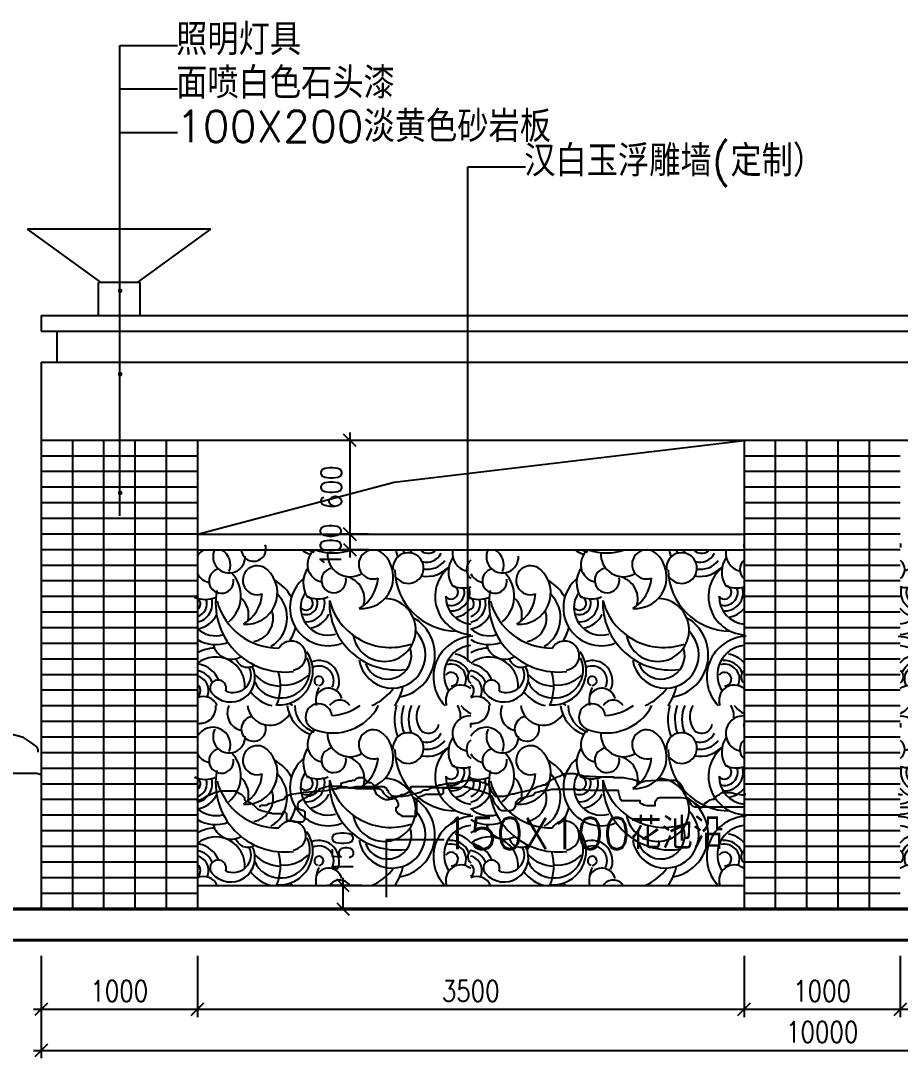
# Model space of a CAD drawing. Extents: x 249174 to 363784, y -3149 to 82603.
# Drawn here: x 326861 to 332492, y 53011 to 59653 of the extents above; entities that cross this region are included whole.
import ezdxf

# ---------------------------------------------------------------- set-up
doc = ezdxf.new("R2010")
doc.units = 0
doc.header["$LTSCALE"] = 1000
doc.header["$MEASUREMENT"] = 0
doc.linetypes.add('DOTE', pattern=[2.42, 2, -0.2, 0.02, -0.2])
doc.layers.get('0').update_dxf_attribs({"linetype": 'CONTINUOUS'})
doc.layers.get('DEFPOINTS').update_dxf_attribs({"color": 6, "linetype": 'CONTINUOUS'})
for name, color, linetype in [('DOTE', 4, 'DOTE'), ('LAYER2', 8, 'CONTINUOUS'), ('LAYER7', 8, 'CONTINUOUS'), ('PUB_DIM', 84, 'CONTINUOUS'), ('WALL', 255, 'CONTINUOUS'), ('字样', 2, 'CONTINUOUS')]:
    doc.layers.add(name, color=color, linetype=linetype)
doc.styles.add('DIM_FONT', font='SIMPLEX', dxfattribs={"width": 0.8})
doc.styles.add('HZ', font='txt', dxfattribs={"bigfont": 'hztxt'})
doc.dimstyles.new('DIMN', dxfattribs={"dimtxt": 300, "dimasz": 1, "dimexe": 250, "dimexo": 300, "dimgap": 150, "dimtad": 1, "dimdec": 0, "dimzin": 0, "dimtxsty": 'DIM_FONT', "dimblk": '_DIMX', "dimblk1": '_DIMX', "dimblk2": '_DIMX', "dimcen": 100, "dimdle": 250, "dimclrd": 3, "dimclre": 3, "dimclrt": 7, "dimazin": 3, "dimtfac": 1, "dimtdec": 0, "dimtix": 1, "dimtmove": 0, "dimatfit": 3, "dimtolj": 1, "dimtzin": 0})

# ---------------------------------------------------------------- blocks, each defined once
blk = doc.blocks.new('_OBLIQUE')
at = {"color": 0, "linetype": 'BYBLOCK'}
blk.add_line((-0.5, -0.5), (0.5, 0.5), dxfattribs=at)
blk = doc.blocks.new('*D350')
at = {"color": 3, "linetype": 'BYBLOCK'}
for p, q in [((324963, -131293.2), (324963, -131213.2)), ((325672.8, -131293.2), (324863, -131293.2)), ((324963, -131293.2), (324963, -131493.5)), ((325672.8, -131493.5), (324863, -131493.5)), ((324963, -131493.5), (324963, -131573.5))]:
    blk.add_line(p, q, dxfattribs=at)
at = {"layer": 'DEFPOINTS', "color": 0, "linetype": 'BYBLOCK'}
for p in [(325772.8, -131293.2), (324963, -131493.5), (325772.8, -131493.5)]:
    blk.add_point(p, dxfattribs=at)
at = {"color": 3, "linetype": 'BYBLOCK', "xscale": 80, "yscale": 80, "zscale": 80}
for p, rotation in [((324963, -131293.2), 270), ((324963, -131493.5), 90)]:
    blk.add_blockref('_OBLIQUE', p, dxfattribs=dict(at, rotation=rotation))
at = {"color": 7, "linetype": 'BYBLOCK', "insert": (324845.5, -131393.4), "char_height": 135, "attachment_point": 5, "rotation": 90, "style": 'DIM_FONT'}
blk.add_mtext('\\A1;200', dxfattribs=at)
blk = doc.blocks.new('_DIMX')
blk.add_line((-150, 0), (150, 0))
at = {"const_width": 50}
blk.add_lwpolyline([(-70, -70), (70, 70)], dxfattribs=at)
blk = doc.blocks.new('*D358')
at = {"color": 3, "linetype": 'BYBLOCK'}
for p, q in [((325572.8, -131593.5), (325572.8, -131986.2)), ((326572.8, -131593.5), (326572.8, -131986.2)), ((326622.8, -131936.2), (325522.8, -131936.2))]:
    blk.add_line(p, q, dxfattribs=at)
at = {"layer": 'DEFPOINTS', "color": 0, "linetype": 'BYBLOCK'}
for p in [(325572.8, -131493.5), (326572.8, -131493.5), (325572.8, -131936.2)]:
    blk.add_point(p, dxfattribs=at)
at = {"color": 3, "linetype": 'BYBLOCK', "xscale": 80, "yscale": 80, "zscale": 80, "rotation": 180}
blk.add_blockref('_OBLIQUE', (325572.8, -131936.2), dxfattribs=at)
at = {"color": 3, "linetype": 'BYBLOCK', "xscale": 80, "yscale": 80, "zscale": 80}
blk.add_blockref('_OBLIQUE', (326572.8, -131936.2), dxfattribs=at)
at = {"color": 7, "linetype": 'BYBLOCK', "insert": (326072.8, -131818.7), "char_height": 135, "attachment_point": 5, "style": 'DIM_FONT'}
blk.add_mtext('\\A1;1000', dxfattribs=at)
blk = doc.blocks.new('*D363')
at = {"color": 3, "linetype": 'BYBLOCK'}
for p, q in [((325572.8, -131914.9), (325572.8, -132249)), ((335572.8, -131914.9), (335572.8, -132249)), ((325522.8, -132199), (335622.8, -132199))]:
    blk.add_line(p, q, dxfattribs=at)
at = {"layer": 'DEFPOINTS', "color": 0, "linetype": 'BYBLOCK'}
for p in [(325572.8, -131814.9), (335572.8, -131814.9), (335572.8, -132199)]:
    blk.add_point(p, dxfattribs=at)
at = {"color": 3, "linetype": 'BYBLOCK', "xscale": 80, "yscale": 80, "zscale": 80, "rotation": 180}
blk.add_blockref('_OBLIQUE', (325572.8, -132199), dxfattribs=at)
at = {"color": 3, "linetype": 'BYBLOCK', "xscale": 80, "yscale": 80, "zscale": 80}
blk.add_blockref('_OBLIQUE', (335572.8, -132199), dxfattribs=at)
at = {"color": 7, "linetype": 'BYBLOCK', "insert": (330572.8, -132081.5), "char_height": 135, "attachment_point": 5, "style": 'DIM_FONT'}
blk.add_mtext('\\A1;10000', dxfattribs=at)
blk = doc.blocks.new('*D337')
at = {"color": 3, "linetype": 'BYBLOCK'}
for p, q in [((324963.9, -131343.2), (324963.9, -128243.2)), ((325068.3, -128293.2), (324913.9, -128293.2)), ((325472.8, -131293.2), (324913.9, -131293.2))]:
    blk.add_line(p, q, dxfattribs=at)
at = {"layer": 'DEFPOINTS', "color": 0, "linetype": 'BYBLOCK'}
for p in [(324963.9, -128293.2), (325168.3, -128293.2), (325572.8, -131293.2)]:
    blk.add_point(p, dxfattribs=at)
at = {"color": 3, "linetype": 'BYBLOCK', "xscale": 80, "yscale": 80, "zscale": 80}
for p, rotation in [((324963.9, -128293.2), 90), ((324963.9, -131293.2), 270)]:
    blk.add_blockref('_OBLIQUE', p, dxfattribs=dict(at, rotation=rotation))
at = {"color": 7, "linetype": 'BYBLOCK', "insert": (324846.4, -129793.2), "char_height": 135, "attachment_point": 5, "rotation": 90, "style": 'DIM_FONT'}
blk.add_mtext('\\A1;3000', dxfattribs=at)
blk = doc.blocks.new('A$C4AE10F56')
at = {"layer": 'LAYER2', "linetype": 'BYBLOCK'}
for centre, radius, start, end in [((116.2, 2051.7), 113.6, 120.13257, 150.0002), ((221, 2104), 102.8, 151.5335, 2.18717), ((116.2, 2051.7), 113.6, 338.71947, 59.86743), ((322.9, 2256.4), 113.6, 249.4623, 258.2325), ((378, 2155), 78.9, 183.65748, 19.26258), ((816.9, 2332.8), 225.8, 234.06385, 249.38101), ((835.6, 2055.3), 113.6, 128.22652, 258.2325), ((820.9, 2305.1), 178.7, 240.26985, 251.84797), ((795.5, 2230.9), 84.7, 252.82032, 253.73623), ((886.5, 2459.9), 330.8, 249.71056, 290.48317), ((995, 2120.9), 144.1, 175.3572, 301.62074), ((1143.7, 2055.8), 93, 47.92224, 289.43607), ((1368.2, 2032.4), 98.2, 211.54545, 186.02198), ((1576.9, 2216.2), 297.4, 192.86089, 202.09154), ((1576.9, 2216.2), 252.2, 195.21472, 200.76284), ((1576.9, 2216.2), 207.1, 198.64311, 205.12884), ((1561.5, 2233.7), 141.3, 216.30936, 221.93158), ((1495.5, 2196.9), 69.7, 235.84345, 317.68742), ((1487, 2170.4), 100.8, 252.63852, 334.84695), ((1764.8, 2125.3), 113.6, 167.4459, 258.2325), ((1971, 2104), 102.8, 151.5335, 2.18717), ((1866.2, 2051.7), 113.6, 338.71947, 59.86743), ((2566.9, 2332.8), 225.8, 234.06385, 249.38101), ((2585.6, 2055.3), 113.6, 128.22652, 258.2325), ((2570.9, 2305.1), 178.7, 240.26985, 251.84797), ((2545.5, 2230.9), 84.7, 252.82032, 253.73623), ((2636.5, 2459.9), 330.8, 249.71056, 290.48317), ((2745, 2120.9), 144.1, 175.3572, 301.62074), ((2893.7, 2055.8), 93, 47.92224, 289.43607), ((3118.2, 2032.4), 98.2, 211.54545, 186.02198), ((3326.9, 2216.2), 297.4, 192.86089, 202.09154), ((3326.9, 2216.2), 252.2, 195.21472, 200.76284), ((3326.9, 2216.2), 207.1, 198.64311, 205.12884), ((3311.5, 2233.7), 141.3, 216.30936, 221.93158), ((3245.5, 2196.9), 69.7, 235.84345, 317.68742), ((3237, 2170.4), 100.8, 252.63852, 334.84695), ((3514.8, 2125.3), 113.6, 167.4459, 258.2325), ((3619.7, 2177.6), 102.8, 172.5125, 187.4875), ((1070.9, 1975.2), 201.6, 265.41465, 47.92224), ((1487, 2170.4), 145.9, 261.7492, 322.11184), ((1795.8, 2006.9), 170.7, 146.33259, 210.47883), ((1820, 2023.9), 78.9, 131.42226, 228.57774), ((2820.9, 1975.2), 201.6, 265.41465, 47.92224), ((3237, 2170.4), 145.9, 261.7492, 322.11184), ((3545.8, 2006.9), 170.7, 146.33259, 210.47883), ((3570, 2023.9), 78.9, 131.42226, 228.57774), ((116.2, 2051.7), 113.6, 209.9998, 258.2325), ((171.3, 1950.4), 78.9, 103.5769, 7.3125), ((83, 1852.8), 213.5, 309.50418, 44.38332), ((401.7, 1954.6), 93, 47.92224, 289.43607), ((328.9, 1874), 201.6, 265.41465, 47.92224), ((866.5, 1936.9), 170.7, 146.33259, 210.47883), ((890.7, 1953.9), 78.9, 103.5769, 12.1148), ((1679.7, 2027.4), 397.9, 180.74012, 269.7299), ((1487, 2170.4), 191.1, 259.62371, 318.91066), ((1783.9, 1849), 243.7, 129.87, 266.21367), ((1866.2, 2051.7), 113.6, 209.9998, 258.2325), ((1921.3, 1950.4), 78.9, 103.5769, 7.3125), ((1833, 1852.8), 213.5, 309.50418, 44.38332), ((2151.7, 1954.6), 93, 47.92224, 289.43607), ((2078.9, 1874), 201.6, 265.41465, 47.92224), ((2616.5, 1936.9), 170.7, 146.33259, 210.47883), ((2640.7, 1953.9), 78.9, 103.5769, 12.1148), ((3429.7, 2027.4), 397.9, 180.74012, 269.7299), ((3237, 2170.4), 191.1, 259.62371, 318.91066), ((3533.9, 1849), 243.7, 129.87, 266.21367), ((379.8, 1714.4), 273.9, 28.63504, 60.54296), ((854.6, 1779), 243.7, 129.87, 290.4819), ((941.2, 1834.1), 146.6, 343.66606, 84.50043), ((928.4, 1986.3), 246.9, 300.7867, 355.75972), ((2129.8, 1714.4), 273.9, 28.63504, 60.54296), ((2604.6, 1779), 243.7, 129.87, 290.4819), ((2691.2, 1834.1), 146.6, 343.66606, 84.50043), ((2678.4, 1986.3), 246.9, 300.7867, 355.75972), ((576.9, 1809.3), 442.5, 169.60694, 277.21352), ((186.4, 1885.1), 246.9, 300.7867, 355.75972), ((379.8, 1714.4), 213.1, 301.34593, 45.02822), ((854.6, 1779), 176, 146.79386, 286.01605), ((1643.5, 1877), 43.4, 214.82397, 81.82649), ((1643.5, 1877), 83.9, 250.43013, 20.0074), ((1643.5, 1877), 118.9, 264.84632, 16.08261), ((1718.9, 2079), 173.5, 246.11824, 286.34059), ((2326.9, 1809.3), 442.5, 169.60694, 277.21352), ((1936.4, 1885.1), 246.9, 300.7867, 355.75972), ((2129.8, 1714.4), 213.1, 301.34593, 45.02822), ((2604.6, 1779), 176, 146.79386, 286.01605), ((3393.5, 1877), 43.4, 214.82397, 81.82649), ((3393.5, 1877), 83.9, 250.43013, 20.0074), ((3393.5, 1877), 118.9, 264.84632, 16.08261), ((3468.9, 2079), 173.5, 246.11824, 286.34059), ((70.3, 2005.5), 173.5, 246.11824, 292.1944), ((-5.2, 1803.4), 43.4, 301.89334, 81.82649), ((-5.2, 1803.4), 118.9, 281.12265, 16.08261), ((-5.2, 1803.4), 83.9, 285.86491, 20.0074), ((534.7, 1924.7), 404, 194.676, 270.81596), ((199.3, 1732.9), 146.6, 343.66606, 48.56795), ((714.3, 1807), 43.4, 214.82397, 81.82649), ((714.3, 1807), 72.6, 244.14568, 23.34276), ((714.3, 1807), 118.9, 264.84632, 16.08261), ((789.7, 2009), 173.5, 246.11824, 292.1944), ((1296.3, 1812.9), 433.2, 178.28309, 277.21352), ((1254.2, 1928.2), 404, 194.676, 288.67771), ((1214.1, 1636.4), 201.6, 189.74242, 88.71157), ((1783.9, 1849), 176, 178.95321, 264.75272), ((1820.3, 2005.5), 173.5, 246.11824, 292.1944), ((1744.8, 1803.4), 43.4, 301.89334, 81.82649), ((1744.8, 1803.4), 118.9, 281.12265, 16.08261), ((1744.8, 1803.4), 83.9, 285.86491, 20.0074), ((2284.7, 1924.7), 404, 194.676, 270.81596), ((1949.3, 1732.9), 146.6, 343.66606, 48.56795), ((2464.3, 1807), 43.4, 214.82397, 81.82649), ((2464.3, 1807), 72.6, 244.14568, 23.34276), ((2464.3, 1807), 118.9, 264.84632, 16.08261), ((2539.7, 2009), 173.5, 246.11824, 292.1944), ((3046.3, 1812.9), 433.2, 178.28309, 277.21352), ((3004.2, 1928.2), 404, 194.676, 288.67771), ((2964.1, 1636.4), 201.6, 189.74242, 88.71157), ((3533.9, 1849), 176, 178.95321, 264.75272), ((-5.2, 1803.4), 161.9, 278.54229, 334.46064), ((351.3, 1711.3), 151.9, 280.54594, 18.65658), ((714.3, 1807), 161.9, 278.54229, 334.46064), ((1643.5, 1877), 161.9, 278.54229, 320.12578), ((1744.8, 1803.4), 161.9, 278.54229, 334.46064), ((2101.3, 1711.3), 151.9, 280.54594, 18.65658), ((2464.3, 1807), 161.9, 278.54229, 334.46064), ((3393.5, 1877), 161.9, 278.54229, 320.12578), ((1265, 1476.9), 273.9, 280.02461, 60.54296), ((3015, 1476.9), 273.9, 280.02461, 60.54296), ((135.2, 1775.4), 176, 228.15384, 286.01605), ((379.8, 1714.4), 273.9, 326.73235, 346.85097), ((1265, 1476.9), 213.1, 189.37129, 45.02822), ((1791, 1334.1), 262.2, 92.229, 223.95706), ((1885.2, 1775.4), 176, 228.15384, 286.01605), ((2129.8, 1714.4), 273.9, 326.73235, 346.85097), ((3015, 1476.9), 213.1, 189.37129, 45.02822), ((3541, 1334.1), 262.2, 92.229, 223.95706), ((135.2, 1775.4), 232.5, 239.66127, 289.72945), ((236.2, 1569.4), 120.1, 192.41414, 300.72611), ((619.6, 1471.8), 93, 277.21352, 148.29747), ((1783.9, 1349.6), 187.3, 94.93013, 213.65248), ((1885.2, 1775.4), 232.5, 239.66127, 289.72945), ((1986.2, 1569.4), 120.1, 192.41414, 300.72611), ((2369.6, 1471.8), 93, 277.21352, 148.29747), ((3533.9, 1349.6), 187.3, 94.93013, 213.65248), ((135.2, 1276), 243.7, 91.94644, 118.79735), ((135.2, 1276), 187.3, 355.96499, 128.82284), ((541.5, 1372.4), 216, 266.11792, 34.64023), ((1236.5, 1473.7), 151.9, 201.14206, 18.65658), ((1643.5, 1321.6), 161.9, 39.87422, 81.45771), ((1885.2, 1276), 243.7, 91.94644, 118.79735), ((1885.2, 1276), 187.3, 355.96499, 128.82284), ((2291.5, 1372.4), 216, 266.11792, 34.64023), ((2986.5, 1473.7), 151.9, 201.14206, 18.65658), ((3393.5, 1321.6), 161.9, 39.87422, 81.45771), ((-5.2, 1248), 173.2, 22.8506, 78.11879), ((231.5, 1330.7), 155.7, 219.57548, 27.56593), ((248.7, 1348.5), 112.8, 244.03424, 25.90678), ((340.1, 1477.3), 80.1, 198.00709, 303.81059), ((557.4, 1381.6), 180.2, 264.80751, 24.89265), ((795.9, 1310.2), 130.1, 334.69651, 111.01016), ((795.9, 1310.2), 95.2, 334.50354, 114.67749), ((1643.5, 1321.6), 95.2, 334.50354, 104.31026), ((1643.5, 1321.6), 118.9, 20.28282, 95.15368), ((1744.8, 1248), 173.2, 22.8506, 78.11879), ((1981.5, 1330.7), 155.7, 219.57548, 27.56593), ((1998.7, 1348.5), 112.8, 244.03424, 25.90678), ((2090.1, 1477.3), 80.1, 198.00709, 303.81059), ((2307.4, 1381.6), 180.2, 264.80751, 24.89265), ((2545.9, 1310.2), 130.1, 334.69651, 111.01016), ((2545.9, 1310.2), 95.2, 334.50354, 114.67749), ((3393.5, 1321.6), 95.2, 334.50354, 104.31026), ((3393.5, 1321.6), 118.9, 20.28282, 95.15368), ((-5.2, 1248), 130.1, 23.45742, 79.85299), ((-5.2, 1248), 95.2, 334.50354, 76.05818), ((555.2, 1508.3), 232.1, 223.06843, 268.72301), ((219.2, 1278.6), 330.8, 337.52343, 15.31321), ((569.4, 1509.3), 226.2, 265.08447, 314.00154), ((795.9, 1310.2), 29.3, 269.26865, 253.56884), ((1643.5, 1321.6), 43.4, 269.26865, 145.17603), ((1799.7, 1337.7), 51.2, 128.54273, 219.57548), ((1744.8, 1248), 130.1, 23.45742, 79.85299), ((1744.8, 1248), 95.2, 334.50354, 76.05818), ((2305.2, 1508.3), 232.1, 223.06843, 268.72301), ((1969.2, 1278.6), 330.8, 337.52343, 15.31321), ((2319.4, 1509.3), 226.2, 265.08447, 314.00154), ((2545.9, 1310.2), 29.3, 269.26865, 253.56884), ((3393.5, 1321.6), 43.4, 269.26865, 145.17603), ((3549.7, 1337.7), 51.2, 128.54273, 219.57548), ((-5.2, 1248), 43.4, 301.89334, 58.10666), ((151, 1264.2), 51.2, 340.57584, 219.57548), ((541.5, 1372.4), 170.4, 203.35852, 269.85729), ((954.6, 1186), 178.7, 153.10905, 190.95355), ((857.4, 1174.9), 88.1, 14.2047, 154.24496), ((993.3, 1470.5), 348.6, 294.02004, 323.66814), ((1020.3, 1340.8), 321.5, 324.05827, 348.30849), ((1705.1, 1186.2), 97.5, 49.99786, 200.4992), ((1880.2, 1404.3), 155.7, 219.57548, 223.762), ((1744.8, 1248), 43.4, 301.89334, 58.10666), ((1901, 1264.2), 51.2, 340.57584, 219.57548), ((2291.5, 1372.4), 170.4, 203.35852, 269.85729), ((2704.6, 1186), 178.7, 153.10905, 190.95355), ((2607.4, 1174.9), 88.1, 14.2047, 154.24496), ((2743.3, 1470.5), 348.6, 294.02004, 323.66814), ((2770.3, 1340.8), 321.5, 324.05827, 348.30849), ((3455.1, 1186.2), 97.5, 49.99786, 200.4992), ((3630.2, 1404.3), 155.7, 219.57548, 223.762), ((56.4, 1112.6), 97.5, 23.86592, 113.36992), ((541.5, 1372.4), 225.3, 215.24937, 257.97605), ((1806.4, 1112.6), 97.5, 23.86592, 113.36992), ((2291.5, 1372.4), 225.3, 215.24937, 257.97605), ((34.7, 1141.3), 102.3, 277.21352, 6.02448), ((322.9, 1104.3), 113.6, 155.14179, 258.2325), ((482.3, 1170), 144.1, 187.12848, 329.9139), ((428.2, 972.5), 205.2, 61.09012, 62.01904), ((816.9, 1180.7), 225.8, 187.29257, 249.38101), ((515.8, 979.8), 205.2, 57.12552, 62.01904), ((820.9, 1153.1), 178.7, 180.31589, 251.84797), ((795.5, 1078.9), 84.7, 7.21685, 253.73623), ((886.5, 1307.8), 330.8, 249.71056, 331.91514), ((929.3, 1111.8), 75.4, 32.27212, 147.72788), ((859.5, 1437.6), 348.6, 273.29423, 305.02987), ((1576.9, 1064.1), 297.4, 162.7967, 202.09154), ((1576.9, 1064.1), 252.2, 159.5911, 200.76284), ((1576.9, 1064.1), 207.1, 154.86389, 205.12884), ((1561.5, 1081.6), 141.3, 150.07474, 221.93158), ((1561.5, 1081.6), 141.3, 354.48742, 29.92526), ((1890.7, 1310.3), 243.7, 220.48636, 239.72144), ((1784.7, 1141.3), 102.3, 277.21352, 6.02448), ((2072.9, 1104.3), 113.6, 155.14179, 258.2325), ((2232.3, 1170), 144.1, 187.12848, 329.9139), ((2178.2, 972.5), 205.2, 61.09012, 62.01904), ((2566.9, 1180.7), 225.8, 187.29257, 249.38101), ((2265.8, 979.8), 205.2, 57.12552, 62.01904), ((2570.9, 1153.1), 178.7, 180.31589, 251.84797), ((2545.5, 1078.9), 84.7, 7.21685, 253.73623), ((2636.5, 1307.8), 330.8, 249.71056, 331.91514), ((2679.3, 1111.8), 75.4, 32.27212, 147.72788), ((2609.5, 1437.6), 348.6, 273.29423, 305.02987), ((3326.9, 1064.1), 297.4, 162.7967, 202.09154), ((3326.9, 1064.1), 252.2, 159.5911, 200.76284), ((3326.9, 1064.1), 207.1, 154.86389, 205.12884), ((3311.5, 1081.6), 141.3, 150.07474, 221.93158), ((3311.5, 1081.6), 141.3, 354.48742, 29.92526), ((3640.7, 1310.3), 243.7, 220.48636, 239.72144), ((378, 1003), 78.9, 103.5769, 19.26258), ((1764.8, 973.2), 113.6, 88.52725, 258.2325), ((2128, 1003), 78.9, 103.5769, 19.26258), ((3514.8, 973.2), 113.6, 88.52725, 258.2325), ((-8, 1478.9), 442.5, 273.33717, 277.21352), ((116.2, 899.7), 113.6, 338.71947, 150.0002), ((221, 951.9), 102.8, 151.5335, 2.18717), ((1143.7, 903.7), 93, 47.92224, 289.43607), ((1495.5, 1044.8), 69.7, 235.84345, 349.60646), ((1869.7, 1025.5), 102.8, 172.5125, 187.4875), ((1742, 1478.9), 442.5, 273.33717, 277.21352), ((1866.2, 899.7), 113.6, 338.71947, 150.0002), ((1971, 951.9), 102.8, 151.5335, 2.18717), ((2893.7, 903.7), 93, 47.92224, 289.43607), ((3245.5, 1044.8), 69.7, 235.84345, 349.60646), ((3619.7, 1025.5), 102.8, 172.5125, 187.4875), ((835.6, 903.2), 113.6, 128.22652, 258.2325), ((995, 968.9), 144.1, 175.3572, 301.62074), ((1070.9, 823.1), 201.6, 265.41465, 47.92224), ((1368.2, 880.3), 98.2, 211.54545, 186.02198), ((1487, 1018.3), 100.8, 252.63852, 334.84695), ((1795.8, 854.9), 170.7, 146.33259, 210.47883), ((1820, 871.9), 78.9, 131.42226, 228.57774), ((2585.6, 903.2), 113.6, 128.22652, 258.2325), ((2745, 968.9), 144.1, 175.3572, 301.62074), ((2820.9, 823.1), 201.6, 265.41465, 47.92224), ((3118.2, 880.3), 98.2, 211.54545, 186.02198), ((3237, 1018.3), 100.8, 252.63852, 334.84695), ((3545.8, 854.9), 170.7, 146.33259, 210.47883), ((3570, 871.9), 78.9, 131.42226, 228.57774), ((171.3, 798.3), 78.9, 103.5769, 7.3125), ((401.7, 802.5), 93, 47.92224, 289.43607), ((328.9, 721.9), 201.6, 265.41465, 47.92224), ((866.5, 784.9), 170.7, 146.33259, 210.47883), ((890.7, 801.9), 78.9, 103.5769, 12.1148), ((1679.7, 875.3), 397.9, 180.74012, 269.7299), ((1487, 1018.3), 191.1, 259.62371, 318.91066), ((1487, 1018.3), 145.9, 261.7492, 322.11184), ((1783.9, 696.9), 243.7, 129.87, 266.21367), ((1921.3, 798.3), 78.9, 103.5769, 7.3125), ((2151.7, 802.5), 93, 47.92224, 289.43607), ((2078.9, 721.9), 201.6, 265.41465, 47.92224), ((2616.5, 784.9), 170.7, 146.33259, 210.47883), ((2640.7, 801.9), 78.9, 103.5769, 12.1148), ((3429.7, 875.3), 397.9, 180.74012, 269.7299), ((3237, 1018.3), 191.1, 259.62371, 318.91066), ((3237, 1018.3), 145.9, 261.7492, 322.11184), ((3533.9, 696.9), 243.7, 129.87, 266.21367), ((116.2, 899.7), 113.6, 209.9998, 258.2325), ((83, 700.8), 213.5, 309.50418, 44.38332), ((379.8, 562.3), 273.9, 28.63504, 60.54296), ((854.6, 626.9), 243.7, 129.87, 290.4819), ((941.2, 682.1), 146.6, 343.66606, 84.50043), ((928.4, 834.2), 246.9, 300.7867, 355.75972), ((1866.2, 899.7), 113.6, 209.9998, 258.2325), ((1833, 700.8), 213.5, 309.50418, 44.38332), ((2129.8, 562.3), 273.9, 28.63504, 60.54296), ((2604.6, 626.9), 243.7, 129.87, 290.4819), ((2691.2, 682.1), 146.6, 343.66606, 84.50043), ((2678.4, 834.2), 246.9, 300.7867, 355.75972), ((576.9, 657.2), 442.5, 169.60694, 277.21352), ((1643.5, 724.9), 43.4, 214.82397, 81.82649), ((1643.5, 724.9), 83.9, 250.43013, 20.0074), ((1643.5, 724.9), 118.9, 264.84632, 16.08261), ((1718.9, 927), 173.5, 246.11824, 286.34059), ((2326.9, 657.2), 442.5, 169.60694, 277.21352), ((3393.5, 724.9), 43.4, 214.82397, 81.82649), ((3393.5, 724.9), 83.9, 250.43013, 20.0074), ((3393.5, 724.9), 118.9, 264.84632, 16.08261), ((3468.9, 927), 173.5, 246.11824, 286.34059), ((70.3, 853.4), 173.5, 246.11824, 292.1944), ((-5.2, 651.3), 43.4, 301.89334, 81.82649), ((-5.2, 651.3), 118.9, 281.12265, 16.08261), ((-5.2, 651.3), 83.9, 285.86491, 20.0074), ((534.7, 772.6), 404, 194.676, 270.81596), ((199.3, 580.9), 146.6, 343.66606, 48.56795), ((186.4, 733), 246.9, 300.7867, 355.75972), ((379.8, 562.3), 213.1, 301.34593, 45.02822), ((854.6, 626.9), 176, 146.79386, 286.01605), ((714.3, 654.9), 43.4, 214.82397, 81.82649), ((714.3, 654.9), 72.6, 244.14568, 23.34276), ((714.3, 654.9), 118.9, 264.84632, 16.08261), ((789.7, 857), 173.5, 246.11824, 292.1944), ((1296.3, 660.8), 433.2, 178.28309, 277.21352), ((1254.2, 776.2), 404, 194.676, 288.67771), ((1214.1, 484.4), 201.6, 189.74242, 88.71157), ((1783.9, 696.9), 176, 178.95321, 264.75272), ((1820.3, 853.4), 173.5, 246.11824, 292.1944), ((1744.8, 651.3), 43.4, 301.89334, 81.82649), ((1744.8, 651.3), 118.9, 281.12265, 16.08261), ((1744.8, 651.3), 83.9, 285.86491, 20.0074), ((2284.7, 772.6), 404, 194.676, 270.81596), ((1949.3, 580.9), 146.6, 343.66606, 48.56795), ((1936.4, 733), 246.9, 300.7867, 355.75972), ((2129.8, 562.3), 213.1, 301.34593, 45.02822), ((2604.6, 626.9), 176, 146.79386, 286.01605), ((2464.3, 654.9), 43.4, 214.82397, 81.82649), ((2464.3, 654.9), 72.6, 244.14568, 23.34276), ((2464.3, 654.9), 118.9, 264.84632, 16.08261), ((2539.7, 857), 173.5, 246.11824, 292.1944), ((3046.3, 660.8), 433.2, 178.28309, 277.21352), ((3004.2, 776.2), 404, 194.676, 288.67771), ((2964.1, 484.4), 201.6, 189.74242, 88.71157), ((3533.9, 696.9), 176, 178.95321, 264.75272), ((351.3, 559.2), 151.9, 280.54594, 18.65658), ((1643.5, 724.9), 161.9, 278.54229, 320.12578), ((2101.3, 559.2), 151.9, 280.54594, 18.65658), ((3393.5, 724.9), 161.9, 278.54229, 320.12578), ((-5.2, 651.3), 161.9, 278.54229, 334.46064), ((714.3, 654.9), 161.9, 278.54229, 334.46064), ((1265, 324.8), 273.9, 280.02461, 60.54296), ((1744.8, 651.3), 161.9, 278.54229, 334.46064), ((2464.3, 654.9), 161.9, 278.54229, 334.46064), ((3015, 324.8), 273.9, 280.02461, 60.54296), ((135.2, 623.3), 176, 228.15384, 286.01605), ((379.8, 562.3), 273.9, 326.73235, 346.85097), ((1265, 324.8), 213.1, 189.37129, 45.02822), ((1885.2, 623.3), 176, 228.15384, 286.01605), ((2129.8, 562.3), 273.9, 326.73235, 346.85097), ((3015, 324.8), 213.1, 189.37129, 45.02822), ((135.2, 623.3), 232.5, 239.66127, 289.72945), ((619.6, 319.7), 93, 277.21352, 148.29747), ((1791, 182), 262.2, 92.229, 223.95706), ((1885.2, 623.3), 232.5, 239.66127, 289.72945), ((2369.6, 319.7), 93, 277.21352, 148.29747), ((3541, 182), 262.2, 92.229, 223.95706), ((135.2, 123.9), 243.7, 91.94644, 118.79735), ((236.2, 417.3), 120.1, 192.41414, 300.72611), ((541.5, 220.4), 216, 266.11792, 34.64023), ((1236.5, 321.7), 151.9, 201.14206, 18.65658), ((1783.9, 197.5), 187.3, 94.93013, 213.65248), ((1885.2, 123.9), 243.7, 91.94644, 118.79735), ((1986.2, 417.3), 120.1, 192.41414, 300.72611), ((2291.5, 220.4), 216, 266.11792, 34.64023), ((2986.5, 321.7), 151.9, 201.14206, 18.65658), ((3533.9, 197.5), 187.3, 94.93013, 213.65248), ((135.2, 123.9), 187.3, 355.96499, 128.82284), ((340.1, 325.2), 80.1, 198.00709, 303.81059), ((557.4, 229.5), 180.2, 264.80751, 24.89265), ((795.9, 158.2), 130.1, 334.69651, 111.01016), ((1643.5, 169.5), 118.9, 20.28282, 95.15368), ((1643.5, 169.5), 161.9, 39.87422, 81.45771), ((1885.2, 123.9), 187.3, 355.96499, 128.82284), ((2090.1, 325.2), 80.1, 198.00709, 303.81059), ((2307.4, 229.5), 180.2, 264.80751, 24.89265), ((2545.9, 158.2), 130.1, 334.69651, 111.01016), ((3393.5, 169.5), 118.9, 20.28282, 95.15368), ((3393.5, 169.5), 161.9, 39.87422, 81.45771), ((-5.2, 95.9), 130.1, 23.45742, 79.85299), ((-5.2, 95.9), 173.2, 22.8506, 78.11879), ((231.5, 178.7), 155.7, 219.57548, 27.56593), ((248.7, 196.5), 112.8, 244.03424, 25.90678), ((219.2, 126.5), 330.8, 337.52343, 15.31321), ((795.9, 158.2), 95.2, 334.50354, 114.67749), ((1643.5, 169.5), 43.4, 269.26865, 145.17603), ((1643.5, 169.5), 95.2, 334.50354, 104.31026), ((1799.7, 185.6), 51.2, 128.54273, 219.57548), ((1744.8, 95.9), 130.1, 23.45742, 79.85299), ((1744.8, 95.9), 173.2, 22.8506, 78.11879), ((1981.5, 178.7), 155.7, 219.57548, 27.56593), ((1998.7, 196.5), 112.8, 244.03424, 25.90678), ((1969.2, 126.5), 330.8, 337.52343, 15.31321), ((2545.9, 158.2), 95.2, 334.50354, 114.67749), ((3393.5, 169.5), 43.4, 269.26865, 145.17603), ((3393.5, 169.5), 95.2, 334.50354, 104.31026), ((3549.7, 185.6), 51.2, 128.54273, 219.57548), ((-5.2, 95.9), 95.2, 334.50354, 76.05818), ((151, 112.1), 51.2, 340.57584, 219.57548), ((541.5, 220.4), 170.4, 203.35852, 269.85729), ((555.2, 356.3), 232.1, 223.06843, 268.72301), ((569.4, 357.2), 226.2, 265.08447, 314.00154), ((795.9, 158.2), 29.3, 269.26865, 253.56884), ((1880.2, 252.2), 155.7, 219.57548, 223.762), ((1744.8, 95.9), 95.2, 334.50354, 76.05818), ((1901, 112.1), 51.2, 340.57584, 219.57548), ((2291.5, 220.4), 170.4, 203.35852, 269.85729), ((2305.2, 356.3), 232.1, 223.06843, 268.72301), ((2319.4, 357.2), 226.2, 265.08447, 314.00154), ((2545.9, 158.2), 29.3, 269.26865, 253.56884), ((3630.2, 252.2), 155.7, 219.57548, 223.762), ((-5.2, 95.9), 43.4, 301.89334, 58.10666), ((541.5, 220.4), 225.3, 215.24937, 257.97605), ((954.6, 33.9), 178.7, 153.10905, 190.95355), ((857.4, 22.8), 88.1, 14.2047, 154.24496), ((993.3, 318.4), 348.6, 294.02004, 323.66814), ((1020.3, 188.7), 321.5, 324.05827, 348.30849), ((1705.1, 34.1), 97.5, 49.99786, 200.4992), ((1744.8, 95.9), 43.4, 301.89334, 58.10666), ((2291.5, 220.4), 225.3, 215.24937, 257.97605), ((2704.6, 33.9), 178.7, 153.10905, 190.95355), ((2607.4, 22.8), 88.1, 14.2047, 154.24496), ((2743.3, 318.4), 348.6, 294.02004, 323.66814), ((2770.3, 188.7), 321.5, 324.05827, 348.30849), ((3455.1, 34.1), 97.5, 49.99786, 200.4992), ((56.4, -39.4), 97.5, 23.86592, 113.36992), ((428.2, -179.6), 205.2, 61.09012, 62.01904), ((515.8, -172.3), 205.2, 57.12552, 62.01904), ((929.3, -40.3), 75.4, 32.27212, 147.72788), ((1806.4, -39.4), 97.5, 23.86592, 113.36992), ((2178.2, -179.6), 205.2, 61.09012, 62.01904), ((2265.8, -172.3), 205.2, 57.12552, 62.01904), ((2679.3, -40.3), 75.4, 32.27212, 147.72788)]:
    blk.add_arc(centre, radius, start, end, dxfattribs=at)
blk = doc.blocks.new('*D361')
at = {"color": 3, "linetype": 'BYBLOCK'}
for p, q in [((331072.8, -131593.5), (331072.8, -131986.2)), ((334572.8, -131593.5), (334572.8, -131986.2)), ((334622.8, -131936.2), (331022.8, -131936.2))]:
    blk.add_line(p, q, dxfattribs=at)
at = {"layer": 'DEFPOINTS', "color": 0, "linetype": 'BYBLOCK'}
for p in [(331072.8, -131493.5), (334572.8, -131493.5), (331072.8, -131936.2)]:
    blk.add_point(p, dxfattribs=at)
at = {"color": 3, "linetype": 'BYBLOCK', "xscale": 80, "yscale": 80, "zscale": 80, "rotation": 180}
blk.add_blockref('_OBLIQUE', (331072.8, -131936.2), dxfattribs=at)
at = {"color": 3, "linetype": 'BYBLOCK', "xscale": 80, "yscale": 80, "zscale": 80}
blk.add_blockref('_OBLIQUE', (334572.8, -131936.2), dxfattribs=at)
at = {"color": 7, "linetype": 'BYBLOCK', "insert": (332822.8, -131818.7), "char_height": 135, "attachment_point": 5, "style": 'DIM_FONT'}
blk.add_mtext('\\A1;3500', dxfattribs=at)
blk = doc.blocks.new('*D360')
at = {"color": 3, "linetype": 'BYBLOCK'}
for p, q in [((330072.8, -131593.5), (330072.8, -131986.2)), ((331072.8, -131593.5), (331072.8, -131986.2)), ((331122.8, -131936.2), (330022.8, -131936.2))]:
    blk.add_line(p, q, dxfattribs=at)
at = {"layer": 'DEFPOINTS', "color": 0, "linetype": 'BYBLOCK'}
for p in [(330072.8, -131493.5), (331072.8, -131493.5), (330072.8, -131936.2)]:
    blk.add_point(p, dxfattribs=at)
at = {"color": 3, "linetype": 'BYBLOCK', "xscale": 80, "yscale": 80, "zscale": 80, "rotation": 180}
blk.add_blockref('_OBLIQUE', (330072.8, -131936.2), dxfattribs=at)
at = {"color": 3, "linetype": 'BYBLOCK', "xscale": 80, "yscale": 80, "zscale": 80}
blk.add_blockref('_OBLIQUE', (331072.8, -131936.2), dxfattribs=at)
at = {"color": 7, "linetype": 'BYBLOCK', "insert": (330572.8, -131818.7), "char_height": 135, "attachment_point": 5, "style": 'DIM_FONT'}
blk.add_mtext('\\A1;1000', dxfattribs=at)
blk = doc.blocks.new('*D349')
at = {"color": 3, "linetype": 'BYBLOCK'}
for p, q in [((327548.5, -128243.2), (327548.5, -128943.2)), ((327651.6, -128293.2), (327498.5, -128293.2)), ((327651.6, -128893.2), (327498.5, -128893.2))]:
    blk.add_line(p, q, dxfattribs=at)
at = {"layer": 'DEFPOINTS', "color": 0, "linetype": 'BYBLOCK'}
for p in [(327751.6, -128293.2), (327548.5, -128893.2), (327751.6, -128893.2)]:
    blk.add_point(p, dxfattribs=at)
at = {"color": 3, "linetype": 'BYBLOCK', "xscale": 80, "yscale": 80, "zscale": 80}
for p, rotation in [((327548.5, -128293.2), 90), ((327548.5, -128893.2), 270)]:
    blk.add_blockref('_OBLIQUE', p, dxfattribs=dict(at, rotation=rotation))
at = {"color": 7, "linetype": 'BYBLOCK', "insert": (327431, -128593.2), "char_height": 135, "attachment_point": 5, "rotation": 90, "style": 'DIM_FONT'}
blk.add_mtext('\\A1;600', dxfattribs=at)
blk = doc.blocks.new('*D347')
at = {"color": 3, "linetype": 'BYBLOCK'}
for p, q in [((327548.5, -128843.2), (327548.5, -129043.2)), ((327669.2, -128893.2), (327498.5, -128893.2)), ((327669.2, -128993.2), (327498.5, -128993.2))]:
    blk.add_line(p, q, dxfattribs=at)
at = {"layer": 'DEFPOINTS', "color": 0, "linetype": 'BYBLOCK'}
for p in [(327769.2, -128893.2), (327548.5, -128993.2), (327769.2, -128993.2)]:
    blk.add_point(p, dxfattribs=at)
at = {"color": 3, "linetype": 'BYBLOCK', "xscale": 80, "yscale": 80, "zscale": 80}
for p, rotation in [((327548.5, -128893.2), 90), ((327548.5, -128993.2), 270)]:
    blk.add_blockref('_OBLIQUE', p, dxfattribs=dict(at, rotation=rotation))
at = {"color": 7, "linetype": 'BYBLOCK', "insert": (327426.6, -128965.9), "char_height": 135, "attachment_point": 5, "rotation": 90, "style": 'DIM_FONT'}
blk.add_mtext('\\A1;100', dxfattribs=at)
blk = doc.blocks.new('*D348')
at = {"color": 3, "linetype": 'BYBLOCK'}
for p, q in [((327504.9, -131093.2), (327504.9, -131293.2)), ((327625.6, -131143.2), (327404.9, -131143.2)), ((327625.6, -131293.2), (327404.9, -131293.2))]:
    blk.add_line(p, q, dxfattribs=at)
at = {"layer": 'DEFPOINTS', "color": 0, "linetype": 'BYBLOCK'}
for p in [(327725.6, -131143.2), (327504.9, -131293.2), (327725.6, -131293.2)]:
    blk.add_point(p, dxfattribs=at)
at = {"color": 3, "linetype": 'BYBLOCK', "xscale": 80, "yscale": 80, "zscale": 80}
for p, rotation in [((327504.9, -131143.2), 90), ((327504.9, -131293.2), 270)]:
    blk.add_blockref('_OBLIQUE', p, dxfattribs=dict(at, rotation=rotation))
at = {"color": 7, "linetype": 'BYBLOCK', "insert": (327503.1, -130932.7), "char_height": 135, "attachment_point": 5, "rotation": 90, "style": 'DIM_FONT'}
blk.add_mtext('\\A1;150', dxfattribs=at)
blk = doc.blocks.new('*D359')
at = {"color": 3, "linetype": 'BYBLOCK'}
for p, q in [((326572.8, -131593.5), (326572.8, -131986.2)), ((330072.8, -131593.5), (330072.8, -131986.2)), ((330122.8, -131936.2), (326522.8, -131936.2))]:
    blk.add_line(p, q, dxfattribs=at)
at = {"layer": 'DEFPOINTS', "color": 0, "linetype": 'BYBLOCK'}
for p in [(326572.8, -131493.5), (330072.8, -131493.5), (326572.8, -131936.2)]:
    blk.add_point(p, dxfattribs=at)
at = {"color": 3, "linetype": 'BYBLOCK', "xscale": 80, "yscale": 80, "zscale": 80, "rotation": 180}
blk.add_blockref('_OBLIQUE', (326572.8, -131936.2), dxfattribs=at)
at = {"color": 3, "linetype": 'BYBLOCK', "xscale": 80, "yscale": 80, "zscale": 80}
blk.add_blockref('_OBLIQUE', (330072.8, -131936.2), dxfattribs=at)
at = {"color": 7, "linetype": 'BYBLOCK', "insert": (328322.8, -131818.7), "char_height": 135, "attachment_point": 5, "style": 'DIM_FONT'}
blk.add_mtext('\\A1;3500', dxfattribs=at)

msp = doc.modelspace()

# ---------------------------------------------------------------- hatches: boundary and pattern name
at = {"layer": '字样', "linetype": 'BYBLOCK'}
for points in [[(327482.2, 57925, 1), (327512.1, 57925, 1)], [(327482.2, 57390.6, 1), (327512.1, 57390.6, 1)], [(327482.2, 56630.8, 1), (327512.1, 56630.8, 1)]]:
    msp.add_hatch(color=256, dxfattribs=at).paths.add_polyline_path(points)

# ---------------------------------------------------------------- linework, layer by layer
at = {"layer": 'DOTE', "linetype": 'BYBLOCK'}
for p, q in [((328078.8, 58318.4), (326904.4, 58318.4)), ((327374.8, 57977.7), (326904.4, 58318.4)), ((327608.4, 57977.7), (328078.8, 58318.4)), ((327624.5, 57977.7), (327358.7, 57977.7)), ((327358.7, 57766.7), (327358.7, 57977.7)), ((327624.5, 57766.7), (327624.5, 57977.7)), ((326991.6, 57766.7), (336991.6, 57766.7)), ((326991.6, 57766.7), (326991.6, 57666.7)), ((326991.6, 57666.7), (336991.6, 57666.7)), ((327091.6, 57666.7), (327091.6, 57466.7)), ((326991.6, 57466.7), (336991.6, 57466.7)), ((326991.6, 57466.7), (326991.6, 53966.7)), ((336991.6, 56966.7), (326991.6, 56966.7)), ((327991.6, 56966.7), (327991.6, 53966.7)), ((331491.6, 56966.7), (331491.6, 53966.7)), ((327991.6, 56366.7), (331491.6, 56366.7)), ((327991.6, 56266.7), (331491.6, 56266.7)), ((327991.6, 54116.7), (331491.6, 54116.7))]:
    msp.add_line(p, q, dxfattribs=at)
at = {"layer": 'LAYER7', "linetype": 'BYBLOCK'}
for p, q in [((327191.6, 56966.7), (327191.6, 53966.7)), ((327391.6, 56966.7), (327391.6, 53966.7)), ((327591.6, 56966.7), (327591.6, 53966.7)), ((327791.6, 56966.7), (327791.6, 53966.7)), ((329251.6, 56699.4), (331491.6, 56966.7)), ((331691.6, 56966.7), (331691.6, 53966.7)), ((331891.6, 56966.7), (331891.6, 53966.7)), ((332091.6, 56966.7), (332091.6, 53966.7)), ((332291.6, 56966.7), (332291.6, 53966.7)), ((327991.6, 56866.7), (326991.6, 56866.7)), ((332491.6, 56866.7), (331491.6, 56866.7)), ((327991.6, 56766.7), (326991.6, 56766.7)), ((332491.6, 56766.7), (331491.6, 56766.7)), ((327991.6, 56666.7), (326991.6, 56666.7)), ((327991.6, 56366.7), (329251.6, 56699.4)), ((332491.6, 56666.7), (331491.6, 56666.7)), ((327991.6, 56566.7), (326991.6, 56566.7)), ((332491.6, 56566.7), (331491.6, 56566.7)), ((327991.6, 56466.7), (326991.6, 56466.7)), ((332491.6, 56466.7), (331491.6, 56466.7)), ((327991.6, 56366.7), (326991.6, 56366.7)), ((332491.6, 56366.7), (331491.6, 56366.7)), ((327991.6, 56266.7), (326991.6, 56266.7)), ((332491.6, 56266.7), (331491.6, 56266.7)), ((327991.6, 56166.7), (326991.6, 56166.7)), ((332491.6, 56166.7), (331491.6, 56166.7)), ((327991.6, 56066.7), (326991.6, 56066.7)), ((332491.6, 56066.7), (331491.6, 56066.7)), ((327991.6, 55966.7), (326991.6, 55966.7)), ((332491.6, 55966.7), (331491.6, 55966.7)), ((327991.6, 55866.7), (326991.6, 55866.7)), ((332491.6, 55866.7), (331491.6, 55866.7)), ((327991.6, 55766.7), (326991.6, 55766.7)), ((332491.6, 55766.7), (331491.6, 55766.7)), ((327991.6, 55666.7), (326991.6, 55666.7)), ((332491.6, 55666.7), (331491.6, 55666.7)), ((327991.6, 55566.7), (326991.6, 55566.7)), ((332491.6, 55566.7), (331491.6, 55566.7)), ((327991.6, 55466.7), (326991.6, 55466.7)), ((332491.6, 55466.7), (331491.6, 55466.7)), ((327991.6, 55366.7), (326991.6, 55366.7)), ((332491.6, 55366.7), (331491.6, 55366.7)), ((327991.6, 55266.7), (326991.6, 55266.7)), ((332491.6, 55266.7), (331491.6, 55266.7)), ((327991.6, 55166.7), (326991.6, 55166.7)), ((332491.6, 55166.7), (331491.6, 55166.7)), ((327991.6, 55066.7), (326991.6, 55066.7)), ((332491.6, 55066.7), (331491.6, 55066.7)), ((327991.6, 54966.7), (326991.6, 54966.7)), ((332491.6, 54966.7), (331491.6, 54966.7)), ((327991.6, 54866.7), (326991.6, 54866.7)), ((332491.6, 54866.7), (331491.6, 54866.7)), ((327991.6, 54766.7), (326991.6, 54766.7)), ((332491.6, 54766.7), (331491.6, 54766.7)), ((327991.6, 54666.7), (326991.6, 54666.7)), ((332491.6, 54666.7), (331491.6, 54666.7)), ((327991.6, 54566.7), (326991.6, 54566.7)), ((332491.6, 54566.7), (331491.6, 54566.7)), ((327991.6, 54466.7), (326991.6, 54466.7)), ((332491.6, 54466.7), (331491.6, 54466.7)), ((327991.6, 54366.7), (326991.6, 54366.7)), ((332491.6, 54366.7), (331491.6, 54366.7)), ((327991.6, 54266.7), (326991.6, 54266.7)), ((332491.6, 54266.7), (331491.6, 54266.7)), ((327991.6, 54166.7), (326991.6, 54166.7)), ((332491.6, 54166.7), (331491.6, 54166.7)), ((327991.6, 54066.7), (326991.6, 54066.7)), ((332491.6, 54066.7), (331491.6, 54066.7))]:
    msp.add_line(p, q, dxfattribs=at)
for points in [[(326972.4, 54970.8), (326972.4, 54988), (326963.8, 55005.2), (326929.4, 55031), (326877.8, 55065.4), (326705.7, 55108.4)], [(326989.6, 54824.6), (326963.8, 54833.2), (326645.4, 54833.2)], [(331492.5, 54618.8), (331176.2, 54618.8), (331160.6, 54624), (331155.4, 54634.4), (331145.1, 54649.9), (331124.3, 54675.8), (331098.4, 54748.4), (331077.7, 54774.3), (331062.1, 54784.7), (331051.7, 54789.8), (330932.4, 54789.8), (330859.8, 54784.7), (330839.1, 54779.5), (330823.5, 54779.5), (330813.2, 54784.7), (330797.6, 54789.8), (330776.9, 54795), (330750.9, 54800.2), (330719.8, 54805.4), (330657.6, 54805.4), (330657.6, 54810.6), (330585, 54810.6), (330502, 54815.7), (330470.9, 54815.7), (330450.2, 54820.9), (330429.4, 54826.1), (330408.7, 54831.3), (330346.4, 54831.3), (330325.7, 54826.1), (330310.1, 54815.7), (330294.6, 54810.6), (330273.8, 54800.2), (330253.1, 54789.8), (330237.5, 54779.5), (330227.2, 54769.1), (330222, 54763.9), (330216.8, 54758.7), (330206.4, 54758.7), (330190.9, 54753.6), (330170.1, 54748.4), (330149.4, 54738), (330123.4, 54727.6), (330102.7, 54722.5), (330081.9, 54717.3), (330056, 54712.1), (330030.1, 54706.9), (330019.7, 54701.7), (330004.2, 54701.7), (329988.6, 54696.6), (329978.2, 54691.4), (329967.9, 54691.4), (329952.3, 54686.2), (329900.4, 54686.2), (329890.1, 54696.6), (329879.7, 54712.1), (329874.5, 54722.5), (329869.3, 54732.8), (329869.3, 54743.2), (329848.6, 54763.9), (329833, 54774.3), (329817.5, 54774.3), (329807.1, 54779.5), (329791.5, 54784.7), (329770.8, 54784.7), (329765.6, 54789.8), (329718.9, 54789.8), (329698.2, 54784.7), (329682.6, 54779.5), (329661.9, 54779.5), (329651.5, 54774.3), (329636, 54769.1), (329599.6, 54769.1), (329568.5, 54763.9), (329553, 54758.7), (329537.4, 54758.7), (329532.2, 54753.6), (329516.7, 54753.6), (329511.5, 54748.4), (329361.1, 54748.4), (329355.9, 54743.2), (329355.9, 54738), (329350.7, 54727.6), (329350.7, 54717.3), (329340.3, 54712.1), (329330, 54706.9), (329314.4, 54696.6), (329298.9, 54696.6), (329288.5, 54691.4), (329272.9, 54686.2), (329257.4, 54675.8), (329247, 54675.8), (329236.6, 54670.6), (329215.9, 54665.5), (329195.1, 54665.5), (329184.8, 54670.6), (329174.4, 54675.8), (329164, 54681), (329153.7, 54691.4), (329138.1, 54701.7), (329132.9, 54717.3), (329127.7, 54727.6), (329122.5, 54738), (329122.5, 54758.7), (329117.4, 54763.9), (329107, 54774.3), (329091.4, 54774.3), (329081, 54779.5), (329075.9, 54784.7), (329070.7, 54789.8), (329065.5, 54795), (329060.3, 54800.2), (329055.1, 54805.4), (329024, 54805.4), (329008.4, 54800.2), (328998.1, 54789.8), (328987.7, 54789.8), (328977.3, 54784.7), (328961.8, 54784.7), (328946.2, 54779.5), (328925.5, 54774.3), (328915.1, 54769.1), (328909.9, 54769.1), (328909.9, 54743.2)], [(327986.8, 54660.3), (327992, 54660.3), (328007.5, 54665.5), (328033.5, 54675.8), (328054.2, 54691.4), (328080.2, 54701.7), (328100.9, 54712.1), (328121.6, 54717.3), (328137.2, 54722.5), (328240.9, 54722.5), (328251.3, 54712.1), (328261.7, 54706.9), (328272, 54701.7), (328292.8, 54681), (328292.8, 54665.5), (328298, 54660.3), (328303.1, 54655.1), (328313.5, 54655.1), (328323.9, 54649.9), (328334.3, 54644.7), (328344.6, 54639.5), (328349.8, 54634.4), (328355, 54629.2), (328375.8, 54608.5), (328386.1, 54603.3), (328401.7, 54598.1), (328417.2, 54592.9), (328438, 54587.7), (328453.5, 54582.5), (328463.9, 54582.5), (328469.1, 54577.4), (328541.7, 54577.4), (328541.7, 54587.7), (328552.1, 54587.7), (328557.3, 54582.5), (328562.4, 54577.4), (328562.4, 54535.9), (328572.8, 54535.9), (328578, 54530.7), (328593.6, 54530.7), (328614.3, 54525.5), (328666.2, 54525.5), (328676.5, 54535.9), (328681.7, 54551.4), (328681.7, 54587.7), (328676.5, 54592.9), (328671.4, 54598.1), (328661, 54598.1), (328640.2, 54608.5), (328635.1, 54613.6), (328635.1, 54634.4), (328640.2, 54649.9), (328655.8, 54660.3), (328676.5, 54675.8), (328697.3, 54686.2), (328702.5, 54691.4), (328712.8, 54691.4), (328728.4, 54696.6), (328744, 54706.9), (328754.3, 54712.1), (328759.5, 54717.3), (328759.5, 54722.5), (328769.9, 54727.6), (328775.1, 54738), (328780.3, 54738), (328795.8, 54743.2), (328811.4, 54748.4), (328832.1, 54753.6), (328915.1, 54753.6), (328930.7, 54748.4), (328946.2, 54748.4), (328961.8, 54743.2), (328982.5, 54743.2), (329008.4, 54738), (329153.7, 54738), (329164, 54732.8), (329174.4, 54722.5), (329184.8, 54706.9), (329200.3, 54691.4), (329215.9, 54681), (329236.6, 54681), (329252.2, 54675.8), (329267.7, 54660.3), (329272.9, 54649.9), (329278.1, 54639.5), (329278.1, 54624), (329272.9, 54618.8), (329267.7, 54618.8), (329267.7, 54613.6), (329262.6, 54613.6), (329262.6, 54598.1), (329267.7, 54587.7), (329278.1, 54577.4), (329288.5, 54572.2), (329293.7, 54567), (329304, 54561.8), (329392.2, 54561.8), (329397.4, 54572.2), (329397.4, 54660.3), (329402.6, 54675.8), (329413, 54686.2), (329428.5, 54691.4), (329444.1, 54696.6), (329454.4, 54701.7), (329558.2, 54701.7), (329568.5, 54712.1), (329568.5, 54738), (329578.9, 54743.2), (329682.6, 54743.2), (329511.5, 54743.2), (329480.4, 54738), (329464.8, 54727.6), (329444.1, 54727.6), (329433.7, 54722.5), (329418.1, 54712.1), (329397.4, 54706.9), (329371.5, 54701.7), (329340.3, 54691.4), (329309.2, 54686.2), (329252.2, 54686.2), (329236.6, 54691.4), (329215.9, 54712.1), (329215.9, 54722.5), (329205.5, 54727.6), (329205.5, 54738), (329195.1, 54743.2), (329184.8, 54748.4), (329003.3, 54748.4), (328977.3, 54743.2), (328904.7, 54743.2), (328894.4, 54738), (328884, 54738), (328878.8, 54732.8), (328863.2, 54732.8), (328842.5, 54727.6), (328816.6, 54722.5), (328744, 54717.3), (328671.4, 54712.1), (328640.2, 54706.9), (328609.1, 54701.7), (328583.2, 54696.6), (328562.4, 54686.2), (328552.1, 54681), (328546.9, 54670.6), (328536.5, 54665.5), (328521, 54660.3), (328500.2, 54655.1), (328474.3, 54644.7), (328448.4, 54639.5), (328432.8, 54629.2), (328401.7, 54629.2), (328391.3, 54624), (328391.3, 54618.8)], [(329698.2, 54748.4), (329718.9, 54748.4), (329734.5, 54743.2), (329760.4, 54732.8), (329791.5, 54727.6), (329853.8, 54706.9), (329869.3, 54696.6), (329874.5, 54691.4), (329879.7, 54686.2), (329879.7, 54681), (329884.9, 54670.6), (329884.9, 54660.3), (329895.3, 54639.5), (329910.8, 54624), (329921.2, 54608.5), (329941.9, 54598.1), (329999, 54598.1), (330014.5, 54603.3), (330024.9, 54618.8), (330030.1, 54629.2), (330030.1, 54644.7), (330035.3, 54655.1), (330045.6, 54665.5), (330061.2, 54675.8), (330081.9, 54681), (330097.5, 54686.2), (330107.9, 54686.2), (330123.4, 54691.4), (330144.2, 54696.6), (330154.5, 54712.1), (330175.3, 54717.3), (330196, 54722.5), (330216.8, 54727.6), (330237.5, 54727.6), (330258.3, 54732.8), (330413.8, 54732.8), (330507.2, 54727.6), (330683.5, 54727.6), (330688.7, 54712.1), (330693.9, 54686.2), (330699.1, 54670.6), (330704.3, 54665.5), (330704.3, 54660.3), (330823.5, 54660.3), (330823.5, 54649.9), (330828.7, 54644.7), (330839.1, 54639.5), (330849.5, 54634.4), (330870.2, 54629.2), (330922.1, 54629.2), (330922.1, 54655.1), (330932.4, 54670.6), (330937.6, 54675.8), (330953.2, 54681), (331093.2, 54681), (331119.1, 54675.8), (331145.1, 54665.5), (331176.2, 54644.7), (331202.1, 54624), (331207.3, 54618.8), (331212.5, 54613.6), (331222.9, 54618.8), (331233.2, 54629.2), (331243.6, 54644.7), (331259.2, 54655.1), (331274.7, 54665.5), (331290.3, 54670.6), (331300.7, 54670.6), (331300.7, 54675.8), (331305.8, 54681), (331316.2, 54691.4), (331331.8, 54696.6), (331342.1, 54706.9), (331352.5, 54712.1), (331409.6, 54712.1), (331430.3, 54706.9), (331456.2, 54701.7), (331477, 54696.6), (331497.7, 54696.6), (331497.7, 54701.7), (331502.9, 54701.7)], [(332506.2, 54696.6), (332485.5, 54696.6), (332485.5, 54701.7), (332480.3, 54701.7)], [(332490.6, 54618.8), (332807, 54618.8)]]:
    msp.add_lwpolyline(points, dxfattribs=at)
at = {"layer": 'WALL', "linetype": 'BYBLOCK', "const_width": 20}
for points in [[(323772.9, 53966.7), (339085.2, 53966.7)], [(323772.9, 53766.4), (339084.3, 53766.4)]]:
    msp.add_lwpolyline(points, dxfattribs=at)
at = {"layer": '字样', "linetype": 'BYBLOCK'}
for p, q in [((327495.2, 59495.7), (327864.4, 59495.7)), ((327495.2, 56482.9), (327495.2, 59495.7)), ((327495.2, 59217.2), (327864.4, 59217.2)), ((327495.2, 58938.7), (327864.4, 58938.7)), ((329724, 58718.3), (330093.2, 58718.3)), ((329724, 55550.7), (329724, 58718.3)), ((329202.7, 54412.5), (329571.9, 54412.5)), ((329202.7, 54043.2), (329202.7, 54412.5))]:
    msp.add_line(p, q, dxfattribs=at)

# ---------------------------------------------------------------- block references
at = {"layer": 'LAYER7', "linetype": 'BYBLOCK'}
msp.add_blockref('A$C4AE10F56', (327973.8, 54116.7), dxfattribs=at)
at = {"layer": 'LAYER7', "linetype": 'BYBLOCK', "xscale": -1}
msp.add_blockref('A$C4AE10F56', (336009.3, 54116.7), dxfattribs=at)

# ---------------------------------------------------------------- texts
at = {"layer": '字样', "linetype": 'BYBLOCK', "style": 'HZ'}
for s, p in [('照明灯具', (327855.7, 59433.7)), ('面喷白色石头漆', (327855.7, 59155.2)), ('100X200淡黄色砂岩板', (327855.7, 58876.8)), ('汉白玉浮雕墙(定制）', (330084.5, 58656.4)), ('150X100花池沿', (329563.2, 54350.5))]:
    msp.add_text(s, height=200, dxfattribs=at).set_placement(p)

# ---------------------------------------------------------------- dimensions: what is measured, and where the dimension line sits
at = {"layer": 'PUB_DIM', "linetype": 'BYBLOCK'}
for base, p1, p2, override, picture, middle in [((326382.7, 56966.7), (326991.6, 53966.7), (326587.1, 56966.7), {"dimtxt": 135, "dimasz": 80, "dimexe": 50, "dimexo": 100, "dimgap": 50, "dimblk1": 'OBLIQUE', "dimblk2": 'OBLIQUE', "dimsah": 1, "dimdle": 50}, '*D337', (326265.2, 55466.7)), ((328967.3, 56366.7), (329170.4, 56966.7), (329170.4, 56366.7), {"dimtxt": 135, "dimasz": 80, "dimexe": 50, "dimexo": 100, "dimgap": 50, "dimblk1": 'OBLIQUE', "dimblk2": 'OBLIQUE', "dimsah": 1, "dimdle": 50}, '*D349', (328849.8, 56666.7)), ((326381.8, 53766.4), (327191.6, 53966.7), (327191.6, 53766.4), {"dimtxt": 135, "dimasz": 80, "dimexe": 100, "dimexo": 100, "dimgap": 50, "dimblk1": 'OBLIQUE', "dimblk2": 'OBLIQUE', "dimsah": 1, "dimdle": 100}, '*D350', (326264.3, 53866.6))]:
    dim = msp.add_linear_dim(base=base, p1=p1, p2=p2, angle=90, dimstyle='DIMN', override=override, dxfattribs=at)
    dim.commit()
    dim.dimension.update_dxf_attribs({"geometry": picture, "text_midpoint": middle, "insert": (1418.8, 185259.9)})
for base, p1, p2, override, picture, middle in [((328967.3, 56266.7), (329188, 56366.7), (329188, 56266.7), {"dimtxt": 135, "dimasz": 80, "dimexe": 50, "dimexo": 100, "dimgap": 50, "dimblk1": 'OBLIQUE', "dimblk2": 'OBLIQUE', "dimsah": 1, "dimdle": 50}, '*D347', (328845.4, 56294)), ((328923.7, 53966.7), (329144.4, 54116.7), (329144.4, 53966.7), {"dimtxt": 135, "dimasz": 80, "dimexe": 100, "dimexo": 100, "dimgap": 50, "dimblk1": 'OBLIQUE', "dimblk2": 'OBLIQUE', "dimsah": 1, "dimdle": 50}, '*D348', (328921.9, 54327.2))]:
    dim = msp.add_linear_dim(base=base, p1=p1, p2=p2, angle=90, dimstyle='DIMN', override=override, dxfattribs=at)
    dim.commit()
    dim.dimension.update_dxf_attribs({"geometry": picture, "text_midpoint": middle, "dimtype": 128, "insert": (1418.8, 185259.9)})
for p1, p2, picture, middle in [((327991.6, 53766.4), (326991.6, 53766.4), '*D358', (327491.6, 53441.3)), ((331491.6, 53766.4), (327991.6, 53766.4), '*D359', (329741.6, 53441.3)), ((332491.6, 53766.4), (331491.6, 53766.4), '*D360', (331991.6, 53441.3)), ((335991.6, 53766.4), (332491.6, 53766.4), '*D361', (334241.6, 53441.3))]:
    dim = msp.add_aligned_dim(p1=p1, p2=p2, distance=442.6, dimstyle='DIMN', override={"dimtxt": 135, "dimasz": 80, "dimexe": 50, "dimexo": 100, "dimgap": 50, "dimblk1": 'OBLIQUE', "dimblk2": 'OBLIQUE', "dimsah": 1, "dimdle": 50}, dxfattribs=at)
    dim.commit()
    dim.dimension.update_dxf_attribs({"geometry": picture, "text_midpoint": middle, "insert": (1418.8, 185259.9)})
dim = msp.add_linear_dim(base=(336991.6, 53060.9), p1=(326991.6, 53445.1), p2=(336991.6, 53445.1), dimstyle='DIMN', override={"dimtxt": 135, "dimasz": 80, "dimexe": 50, "dimexo": 100, "dimgap": 50, "dimblk1": 'OBLIQUE', "dimblk2": 'OBLIQUE', "dimsah": 1, "dimdle": 50}, dxfattribs=at)
dim.commit()
dim.dimension.update_dxf_attribs({"geometry": '*D363', "text_midpoint": (331991.6, 53178.4), "insert": (1418.8, 185259.9)})

doc.saveas('drawing.dxf')
